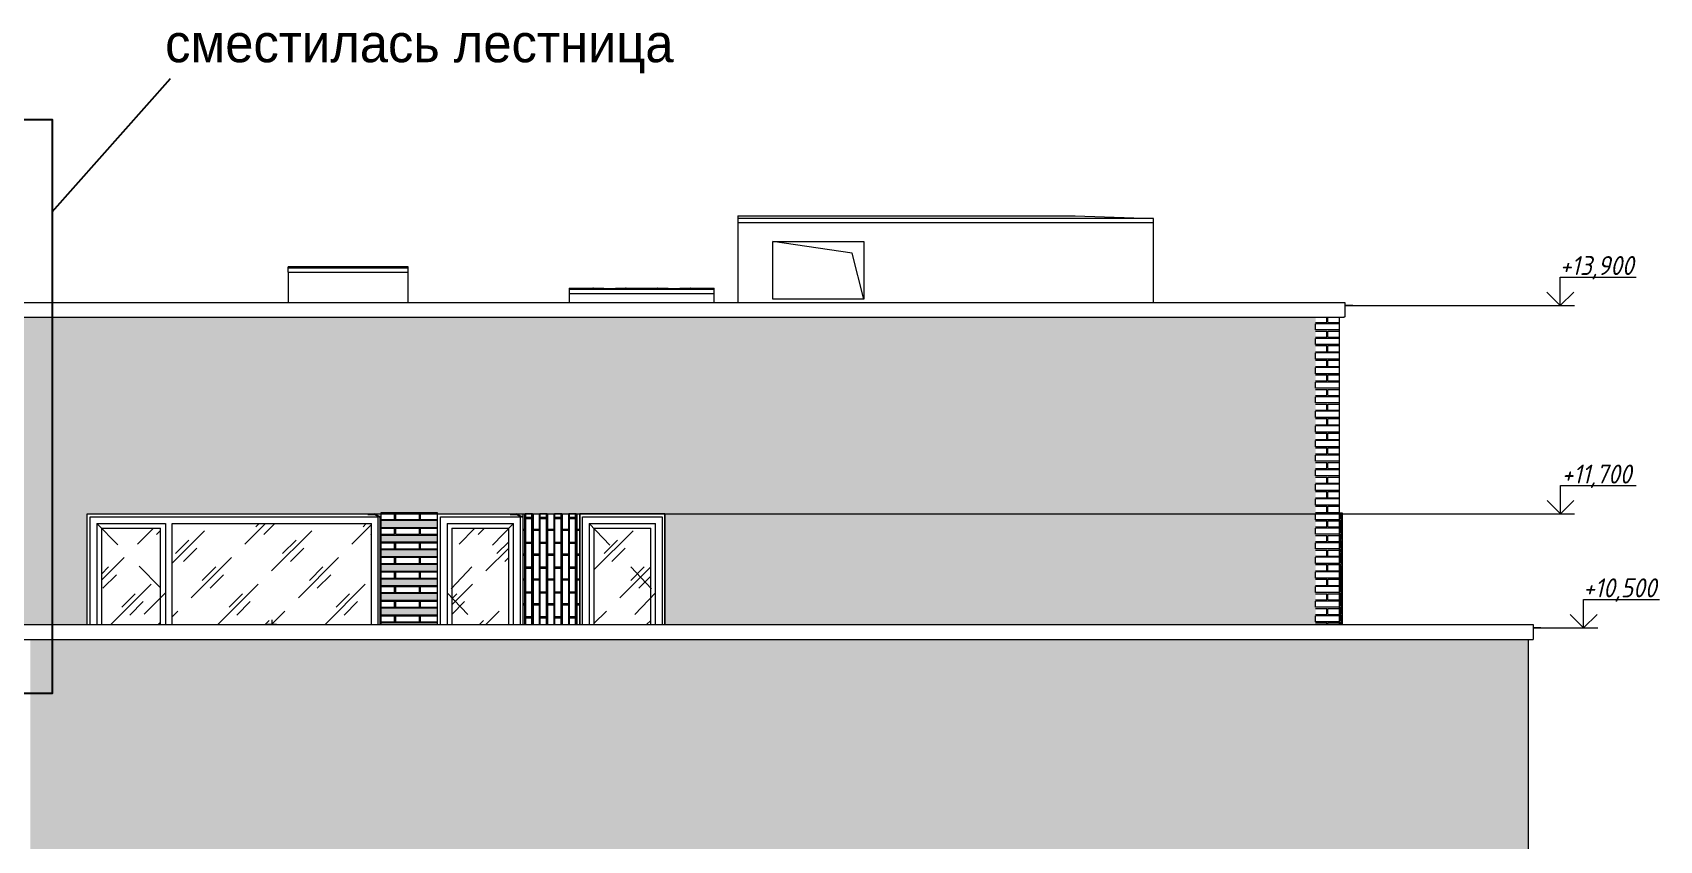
# Model space of a CAD drawing. Header units: millimetres. Extents: x 3914 to 319671, y -18248 to 19136.
# Drawn here: x 302488 to 319667, y 8256 to 16779 of the extents above; entities that cross this region are included whole.
import ezdxf

# ---------------------------------------------------------------- set-up
doc = ezdxf.new("R2010")
doc.units = ezdxf.units.MM
doc.linetypes.add('Штрих', pattern=[635, 317.5, -317.5])
for name, color, linetype, lineweight in [('A-DETL-2', 7, 'Continuous', 5), ('A-GENM', 7, 'Continuous', 9), ('A-GLAZ', 7, 'Continuous', 9), ('A-GLAZ-1', 7, 'Continuous', 5), ('A-GLAZ-2', 7, 'Штрих', 5), ('A-ROOF', 7, 'Continuous', 9), ('A-WALL', 7, 'Continuous', 5), ('A-WALL-PATT', 7, 'Continuous', 5), ('G-ANNO-DIMS', 7, 'Continuous', 9), ('G-ANNO-DIMS-1', 7, 'Continuous', 20), ('I-WALL', 7, 'Continuous', 5)]:
    doc.layers.add(name, color=color, linetype=linetype, lineweight=lineweight)
doc.styles.add('ISOCPEUR_I_3', font='isocpeui.ttf', dxfattribs={"width": 0.9, "height": 200})
pattern_1 = [(180, (316285.92, 8471), (-2e-14, -154), [125, -137]), (90, (316285.92, 8406), (-262, 2e-14), [65, -89]), (180, (316285.92, 8406), (-2e-14, -154), [125, -137]), (90, (316297.92, 8406), (-262, 2e-14), [65, -89]), (180, (316422.92, 8406), (-2e-14, -154), [125, -137]), (180, (316422.92, 8471), (-2e-14, -154), [125, -137]), (90, (316166.92, 8483), (-262, 2e-14), [65, -89]), (90, (316416.92, 8483), (-262, 2e-14), [65, -89]), (0, (316166.92, 8483), (0, -154), [250, -12]), (0, (316166.92, 8548), (0, -154), [250, -12])]
pattern_2 = [(45, (-39007.8, 1300), (-282.8427, 282.8427), [200, -600]), (45, (-39207.8, 1200), (-282.8427, 282.8427), [600, -200]), (45, (-38807.8, 1100), (-282.8427, 282.8427), [200, -600])]
pattern_3 = [(180, (315245.2, 8478.54), (-2e-14, -154), [125, -137]), (90, (315245.2, 8413.54), (-262, 2e-14), [65, -89]), (180, (315245.2, 8413.54), (-2e-14, -154), [125, -137]), (90, (315257.2, 8413.54), (-262, 2e-14), [65, -89]), (180, (315382.2, 8413.54), (-2e-14, -154), [125, -137]), (180, (315382.2, 8478.54), (-2e-14, -154), [125, -137]), (90, (315126.2, 8490.54), (-262, 2e-14), [65, -89]), (90, (315376.2, 8490.54), (-262, 2e-14), [65, -89]), (0, (315126.2, 8490.54), (0, -154), [250, -12]), (0, (315126.2, 8555.54), (0, -154), [250, -12])]

# ---------------------------------------------------------------- blocks, each defined once
blk = doc.blocks.new('парапет - парапет-18575254-АР2_ТР1_Фасад ___-1')
at = {"layer": 'A-GENM'}
for p, q in [((-13860, 13930), (418, 13930)), ((418, 13930), (418, 13783)), ((-13860, 13776), (411, 13776))]:
    blk.add_line(p, q, dxfattribs=at)
blk.add_open_spline([(418, 13783), (418, 13782), (418, 13781), (417, 13780), (417, 13779), (416, 13778), (416, 13778), (415, 13777), (414, 13777), (414, 13776), (413, 13776), (412, 13776), (411, 13776), (411, 13776), (410, 13776)], degree=3, knots=[0, 0, 0, 0, 0.1111111, 0.2222222, 0.2777778, 0.3333333, 0.3888889, 0.4444444, 0.5, 0.5555556, 0.6111111, 0.6666667, 0.7222222, 0.7777778, 0.7777778, 0.7777778, 0.7777778], dxfattribs=at)
blk.add_open_spline([(412, 13776), (412, 13776), (411, 13776), (411, 13776), (410, 13776)], degree=3, dxfattribs=at)
blk = doc.blocks.new('парапет1 - парапет-18629556-АР2_ТР1_Фасад ___-1')
at = {"layer": 'A-GENM'}
for p, q in [((2411, 10530), (-33928, 10530)), ((2411, 10384), (2411, 10530)), ((-33921, 10377), (2404, 10377))]:
    blk.add_line(p, q, dxfattribs=at)
blk.add_open_spline([(2403, 10377), (2404, 10377), (2404, 10377), (2405, 10377), (2406, 10377), (2407, 10377), (2407, 10378), (2408, 10378), (2409, 10379), (2409, 10379), (2410, 10380), (2410, 10381), (2411, 10382), (2411, 10383), (2411, 10384)], degree=3, knots=[0.2222222, 0.2222222, 0.2222222, 0.2222222, 0.2777778, 0.3333333, 0.3888889, 0.4444444, 0.5, 0.5555556, 0.6111111, 0.6666667, 0.7222222, 0.7777778, 0.8888889, 1, 1, 1, 1], dxfattribs=at)
blk.add_open_spline([(2403, 10377), (2404, 10377), (2404, 10377), (2405, 10377), (2405, 10377)], degree=3, dxfattribs=at)
blk = doc.blocks.new('Окно_СКБ_2Ст_БезПР - ОК-27__3100х2350_h_-34001862-АР2_ТР1_Фасад ___-1')
at = {"layer": 'A-GLAZ-1'}
h = blk.add_hatch(dxfattribs=at)
h.set_pattern_fill('FP_116', color=256, style=0, pattern_type=2)
h.set_pattern_definition(pattern_2)
h.paths.add_polyline_path([(-12085, 10530), (-12085, 11550), (-12710, 11550), (-12710, 10530), (-12395, 10530)], flags=0)
h = blk.add_hatch(dxfattribs=at)
h.set_pattern_fill('FP_116', color=256, style=0, pattern_type=2)
h.set_pattern_definition(pattern_2)
h.paths.add_polyline_path([(-10479, 10530), (-9860, 10530), (-9860, 11600), (-11965, 11600), (-11965, 10530), (-10862, 10530)], flags=0)
for p, q in [((-12830, 10530), (-12830, 11670)), ((-12830, 11670), (-9790, 11670)), ((-12760, 11600), (-12760, 10530)), ((-12760, 11600), (-12035, 11600)), ((-12710, 11550), (-12710, 10530)), ((-12710, 11550), (-12085, 11550)), ((-12085, 10530), (-12085, 11550)), ((-12035, 11600), (-12035, 10530)), ((-11965, 10530), (-11965, 11600)), ((-11965, 11600), (-9860, 11600)), ((-9860, 10530), (-9860, 11600)), ((-9790, 11670), (-9790, 10530)), ((-10862, 10535), (-10962, 10535)), ((-10912, 10585), (-10912, 10530))]:
    blk.add_line(p, q, dxfattribs=at)
at = {"layer": 'A-GLAZ-2'}
for p, q in [((-12760, 11600), (-12035, 10868)), ((-12035, 10868), (-12369, 10530))]:
    blk.add_line(p, q, dxfattribs=at)
blk = doc.blocks.new('Окно_СКБ_1Ст_БезПР - ОК-26__л__900х2350_h_зеркально ДУ-37132556-АР2_ТР1_Фасад ___-1')
at = {"layer": 'A-GLAZ-1'}
h = blk.add_hatch(dxfattribs=at)
h.set_pattern_fill('FP_116', color=256, style=0, pattern_type=2)
h.set_pattern_definition(pattern_2)
h.paths.add_polyline_path([(-8947, 10530), (-8410, 10530), (-8410, 11550), (-9010, 11550), (-9010, 10530)], flags=0)
for p, q in [((-9130, 10530), (-9130, 11670)), ((-9130, 11670), (-8290, 11670)), ((-9060, 11600), (-9060, 10530)), ((-9060, 11600), (-8360, 11600)), ((-9010, 11550), (-9010, 10530)), ((-9010, 11550), (-8410, 11550)), ((-8410, 10530), (-8410, 11550)), ((-8360, 10530), (-8360, 11600)), ((-8290, 11670), (-8290, 10530))]:
    blk.add_line(p, q, dxfattribs=at)
at = {"layer": 'A-GLAZ-2'}
for p, q in [((-8360, 11600), (-9060, 10868)), ((-9060, 10868), (-8737, 10530))]:
    blk.add_line(p, q, dxfattribs=at)
blk = doc.blocks.new('Окно_СКБ_1Ст_БезПР - ОК-26__900х2350_h_ ДУ-V270-АР2_ТР1_Фасад ___-1')
at = {"layer": 'A-GLAZ-1'}
h = blk.add_hatch(dxfattribs=at)
h.set_pattern_fill('FP_116', color=256, style=0, pattern_type=2)
h.set_pattern_definition(pattern_2)
h.paths.add_polyline_path([(-7032, 10530), (-6910, 10530), (-6910, 11550), (-7510, 11550), (-7510, 10530), (-7415, 10530)], flags=0)
for p, q in [((-7660, 11700), (-7660, 10530)), ((-6760, 11700), (-7660, 11700)), ((-6760, 10530), (-6760, 11700)), ((-7630, 10530), (-7630, 11670)), ((-7630, 11670), (-6790, 11670)), ((-7560, 11600), (-7560, 10530)), ((-7560, 11600), (-6860, 11600)), ((-7510, 11550), (-7510, 10530)), ((-7510, 11550), (-6910, 11550)), ((-6910, 10530), (-6910, 11550)), ((-6860, 10530), (-6860, 11600)), ((-6790, 11670), (-6790, 10530))]:
    blk.add_line(p, q, dxfattribs=at)
at = {"layer": 'A-GLAZ-2'}
for p, q in [((-7560, 11600), (-6860, 10868)), ((-6860, 10868), (-7183, 10530))]:
    blk.add_line(p, q, dxfattribs=at)
blk = doc.blocks.new('Фахверк_Влож_Полоса верхняя - Полоса верхняя_Фахверка-V321-АР2_ТР1_Фасад ___-1')
at = {"layer": 'A-GENM'}
for p, q in [((-8396, 11700), (-8396, 11695)), ((-8396, 11695), (-8327, 11695)), ((-8327, 11695), (-8276, 11670)), ((-8275, 11675), (-8326, 11700)), ((-8276, 11670), (-8260, 11670)), ((-8260, 11675), (-8275, 11675))]:
    blk.add_line(p, q, dxfattribs=at)
blk = doc.blocks.new('Фахверк_Влож_Уголок - Уголок_Фахверка-V322-АР2_ТР1_Фасад ___-1')
at = {"layer": 'A-GENM'}
for p, q in [((-9766, 11670), (-9760, 11670)), ((-9766, 10530), (-9766, 11670))]:
    blk.add_line(p, q, dxfattribs=at)
blk = doc.blocks.new('Фахверк_Влож_Полоса верхняя - Полоса верхняя_Фахверка-25545440-АР2_ТР1_Фасад ___-1')
at = {"layer": 'A-GENM'}
for p, q in [((-61196, 3300), (-61196, 3295)), ((-61196, 3295), (-61127, 3295)), ((-61127, 3295), (-61076, 3270)), ((-61075, 3275), (-61126, 3300)), ((-61076, 3270), (-61060, 3270)), ((-61060, 3275), (-61075, 3275))]:
    blk.add_line(p, q, dxfattribs=at)
blk = doc.blocks.new('AR_Отверстие прямоугольное _в стене__БезПР - AR_Отверстие прямоугольное _в стене__БезПР-35794897-АР2_ТР1_Фасад ___-1')
at = {"layer": 'A-GLAZ-1'}
for p, q in [((-4782, 14453), (-5620, 14575)), ((-4660, 13965), (-4782, 14453))]:
    blk.add_line(p, q, dxfattribs=at)
blk = doc.blocks.new('Высотные отметки - Стрелка_Верх-17668718-АР2_ТР1_Фасад ___-1')
at = {"layer": 'G-ANNO-DIMS'}
for p, q in [((2945, 7800), (3745, 7800)), ((2945, 7500), (2945, 7800)), ((2794, 7500), (3094, 7500))]:
    blk.add_line(p, q, dxfattribs=at)
at = {"layer": 'G-ANNO-DIMS-1'}
for q in [(2804, 7641), (3087, 7641)]:
    blk.add_line((2945, 7500), q, dxfattribs=at)

msp = doc.modelspace()

# ---------------------------------------------------------------- hatches: boundary and pattern name
at = {"layer": 'A-WALL-PATT'}
h = msp.add_hatch(dxfattribs=at)
h.set_pattern_fill('FP_114', color=256, style=0, pattern_type=2)
h.set_pattern_definition(pattern_1)
h.paths.add_polyline_path([(274015.9, 10131.7), (276041.2, 10131.7), (276761.5, 10721.7), (278061.9, 10720.9), (278780.6, 10131.7), (279615.9, 10131.7), (279615.9, 11700), (280515.9, 11700), (280515.9, 11712), (281865, 11712), (281865, 11635), (280515.9, 11635), (280515.9, 11555.1), (281865, 11555.1), (281865, 11478.1), (280515.9, 11478.1), (280515.9, 11401.1), (281865, 11401.1), (281865, 11324.1), (280515.9, 11324.1), (280515.9, 11247.1), (281865, 11247.1), (281865, 11170.1), (280515.9, 11170.1), (280515.9, 11093.1), (281865, 11093.1), (281865, 11016.1), (280515.9, 11016.1), (280515.9, 10941.1), (281865, 10941.1), (281865, 10864.1), (280515.9, 10864.1), (280515.9, 10787.1), (281865, 10787.1), (281865, 10710.1), (280515.9, 10710.1), (280515.9, 10632.5), (281865, 10632.5), (281865, 10555.5), (280515.9, 10555.5), (280515.9, 10479.1), (281865, 10479.1), (281865, 10402.1), (280515.9, 10402.1), (280515.9, 10324.9), (281865, 10324.9), (281865, 10247.9), (280515.9, 10247.9), (280515.9, 10170.9), (281865, 10170.9), (281865, 10131.7), (282065.9, 10131.7), (282065.9, 10377), (282002.3, 10377.4), (281999.6, 10379.4), (281998.1, 10382.4), (281997.9, 10384), (281997.9, 10529.7), (282915.9, 10529.7), (282915.9, 11700), (283815.9, 11700), (283815.9, 10529.7), (285877.9, 10529.7), (285877.9, 11238), (286653.9, 11238), (286653.9, 10529.7), (290282.9, 10529.7), (290282.9, 11238), (291358.9, 11238), (291358.9, 10529.7), (295899.9, 10529.7), (295899.9, 11238), (296675.9, 11238), (296675.9, 10529.7), (301265.9, 10529.7), (301265.9, 13776), (274015.9, 13776), (274015.9, 10313.2)], flags=0)
h.paths.add_polyline_path([(278006.6, 10131.7), (278006.6, 10185), (277430.9, 10185), (277430.9, 10131.7), (277865.7, 10131.7)], flags=0)
h.paths.add_polyline_path([(278530.9, 10131.7), (278717.5, 10131.7), (278530.9, 10284.7)], flags=0)
h.paths.add_polyline_path([(278490.9, 10131.7), (278490.9, 10317.5), (278046.6, 10681.7), (278046.9, 10224.7), (278160.4, 10131.7), (278440.3, 10131.7)], flags=0)
h.paths.add_polyline_path([(277390.9, 10131.7), (277390.9, 10185), (276815.2, 10185), (276815.2, 10131.7), (277291.1, 10131.7)], flags=0)
h.paths.add_polyline_path([(278046.6, 10131.7), (278097.3, 10131.7), (278046.6, 10173.3)], flags=0)
h.paths.add_polyline_path([(276775.2, 10131.7), (276775.2, 10173.3), (276724.5, 10131.7)], flags=0)
h.paths.add_polyline_path([(276104.3, 10131.7), (276290.9, 10131.7), (276290.9, 10284.7)], flags=0)
h.paths.add_polyline_path([(276330.9, 10131.7), (276661.4, 10131.7), (276775.2, 10225), (276774.1, 10680.8), (276330.9, 10316.8), (276330.9, 10310.9)], flags=0)
h.paths.add_polyline_path([(277430.9, 10225), (278006.6, 10225), (278006.6, 10681.7), (277430.9, 10681.7), (277430.9, 10313.2)], flags=0)
h.paths.add_polyline_path([(277291.1, 10225), (277390.9, 10225), (277390.9, 10681.7), (276815.2, 10681.7), (276815.2, 10225), (277165.9, 10225)], flags=0)
h.paths.add_polyline_path([(311575.6, 10529.7), (316035.9, 10529.7), (316035.9, 13776), (302065.9, 13776), (302065.9, 10529.7), (303065.9, 10529.7), (303065.9, 11700), (306165.9, 11700), (306165.9, 11712), (306765.9, 11712), (306765.9, 11700), (309165.9, 11700), (309165.9, 10529.7), (311192.5, 10529.7)], flags=0)
h.paths.add_polyline_path([(306165.9, 10529.7), (306765.9, 10529.7), (306765.9, 10555.5), (306165.9, 10555.5)], flags=0)
h.paths.add_polyline_path([(302002.9, 10529.7), (302002.9, 10721), (301328.9, 10721), (301328.9, 10529.7), (301998.9, 10529.7)], flags=0)
h.paths.add_polyline_path([(306165.9, 10632.5), (306765.9, 10632.5), (306765.9, 10710.1), (306165.9, 10710.1), (306165.9, 10690.1)], flags=0)
h.paths.add_polyline_path([(301998.9, 10739), (302002.9, 10739), (302002.9, 11021), (301328.9, 11021), (301328.9, 10739), (301615.8, 10739)], flags=0)
h.paths.add_polyline_path([(306165.9, 10787.1), (306765.9, 10787.1), (306765.9, 10864.1), (306165.9, 10864.1)], flags=0)
h.paths.add_polyline_path([(306165.9, 10941.1), (306765.9, 10941.1), (306765.9, 11016.1), (306165.9, 11016.1)], flags=0)
h.paths.add_polyline_path([(301998.9, 11039), (302002.9, 11039), (302002.9, 11321), (301328.9, 11321), (301328.9, 11039), (301615.8, 11039)], flags=0)
h.paths.add_polyline_path([(306165.9, 11093.1), (306765.9, 11093.1), (306765.9, 11170.1), (306165.9, 11170.1)], flags=0)
h.paths.add_polyline_path([(306650.3, 11247.1), (306765.9, 11247.1), (306765.9, 11324.1), (306165.9, 11324.1), (306165.9, 11247.1)], flags=0)
h.paths.add_polyline_path([(301615.8, 11339), (302002.9, 11339), (302002.9, 11621), (301328.9, 11621), (301328.9, 11339), (301615.2, 11339)], flags=0)
h.paths.add_polyline_path([(306765.9, 11401.1), (306765.9, 11478.1), (306165.9, 11478.1), (306165.9, 11401.1), (306689.6, 11401.1)], flags=0)
h.paths.add_polyline_path([(306728.9, 11555.1), (306765.9, 11555.1), (306765.9, 11635), (306165.9, 11635), (306165.9, 11555.1)], flags=0)
h.paths.add_polyline_path([(301998.9, 11639), (302002.9, 11639), (302002.9, 11921), (301328.9, 11921), (301328.9, 11639), (301615.8, 11639)], flags=0)
h.paths.add_polyline_path([(302002.9, 11939), (302002.9, 12221), (301328.9, 12221), (301328.9, 11939), (301998.9, 11939)], flags=0)
h.paths.add_polyline_path([(301328.9, 12239), (302002.9, 12239), (302002.9, 12521), (301328.9, 12521)], flags=0)
h.paths.add_polyline_path([(301615.8, 12539), (302002.9, 12539), (302002.9, 12821), (301328.9, 12821), (301328.9, 12539)], flags=0)
h.paths.add_polyline_path([(301615.8, 12839), (302002.9, 12839), (302002.9, 13121), (301328.9, 13121), (301328.9, 12839)], flags=0)
h.paths.add_polyline_path([(301328.9, 13139), (302002.9, 13139), (302002.9, 13421), (301328.9, 13421), (301328.9, 13328.8)], flags=0)
h.paths.add_polyline_path([(301998.9, 13439), (302002.9, 13439), (302002.9, 13721), (301328.9, 13721), (301328.9, 13439), (301615.8, 13439)], flags=0)
h.paths.add_polyline_path([(301998.9, 13739), (302002.9, 13739), (302002.9, 13776), (301328.9, 13776), (301328.9, 13739), (301615.8, 13739)], flags=0)
h = msp.add_hatch(dxfattribs=at)
h.set_pattern_fill('FP_114', color=256, style=0, pattern_type=2)
h.set_pattern_definition(pattern_1)
h.paths.add_polyline_path([(316285.9, 10529.7), (316285.9, 13776), (316035.9, 13776), (316035.9, 10529.7), (316212, 10529.7)], flags=0)
h = msp.add_hatch(dxfattribs=at)
h.set_pattern_fill('FP_156', color=256, style=0, pattern_type=2)
h.set_pattern_definition([(180, (305655.71, 8394.12), (-2e-14, -154), [125, -137]), (90, (305655.7, 8329.12), (-262, 2e-14), [65, -89]), (180, (305655.71, 8329.12), (-2e-14, -154), [125, -137]), (90, (305667.7, 8329.12), (-262, 2e-14), [65, -89]), (180, (305792.71, 8329.12), (-2e-14, -154), [125, -137]), (180, (305792.71, 8394.12), (-2e-14, -154), [125, -137]), (90, (305536.7, 8406.12), (-262, 2e-14), [65, -89]), (90, (305786.7, 8406.12), (-262, 2e-14), [65, -89]), (0, (305536.71, 8406.12), (0, -154), [250, -12]), (0, (305536.71, 8471.12), (0, -154), [250, -12])])
h.paths.add_polyline_path([(306165.9, 10555.5), (306765.9, 10555.5), (306765.9, 10632.5), (306165.9, 10632.5)], flags=0)
h.paths.add_polyline_path([(306165.9, 10710.1), (306765.9, 10710.1), (306765.9, 10787.1), (306165.9, 10787.1)], flags=0)
h.paths.add_polyline_path([(306165.9, 10864.1), (306765.9, 10864.1), (306765.9, 10941.1), (306165.9, 10941.1)], flags=0)
h.paths.add_polyline_path([(306595.7, 11016.1), (306765.9, 11016.1), (306765.9, 11093.1), (306165.9, 11093.1), (306165.9, 11016.1), (306591.3, 11016.1)], flags=0)
h.paths.add_polyline_path([(306765.9, 11170.1), (306765.9, 11247.1), (306165.9, 11247.1), (306165.9, 11170.1), (306630.6, 11170.1)], flags=0)
h.paths.add_polyline_path([(306670, 11324.1), (306765.9, 11324.1), (306765.9, 11401.1), (306165.9, 11401.1), (306165.9, 11324.1)], flags=0)
h.paths.add_polyline_path([(306165.9, 11478.1), (306765.9, 11478.1), (306765.9, 11555.1), (306165.9, 11555.1)], flags=0)
h.paths.add_polyline_path([(306165.9, 11635), (306765.9, 11635), (306765.9, 11712), (306165.9, 11712), (306165.9, 11700)], flags=0)
h = msp.add_hatch(dxfattribs=at)
h.set_pattern_fill('FP_158', color=256, style=0, pattern_type=2)
h.set_pattern_definition([(270, (310698.84, 19647.33), (154, 9e-15), [125, -137]), (180, (310763.84, 19647.33), (-3e-14, -262), [65, -89]), (270, (310763.84, 19647.33), (154, 9e-15), [125, -137]), (180, (310763.84, 19659.33), (-3e-14, -262), [65, -89]), (270, (310763.84, 19784.33), (154, 9e-15), [125, -137]), (270, (310698.84, 19784.33), (154, 9e-15), [125, -137]), (180, (310686.84, 19528.33), (-3e-14, -262), [65, -89]), (180, (310686.84, 19778.33), (-3e-14, -262), [65, -89]), (90, (310686.84, 19528.33), (154, -9e-15), [250, -12]), (90, (310621.84, 19528.33), (154, -9e-15), [250, -12])])
h.paths.add_polyline_path([(307665.9, 10529.7), (307690.5, 10529.7), (307690.5, 11700), (307665.9, 11700), (307665.9, 10690.1)], flags=0)
h.paths.add_polyline_path([(308265.9, 10529.7), (308265.9, 11700), (308229.5, 11700), (308229.5, 10529.7)], flags=0)
h.paths.add_polyline_path([(307767.5, 10529.7), (307844.5, 10529.7), (307844.5, 11700), (307767.5, 11700), (307767.5, 10690.1)], flags=0)
h.paths.add_polyline_path([(307921.5, 10529.7), (307998.5, 10529.7), (307998.5, 11700), (307921.5, 11700), (307921.5, 10690.1)], flags=0)
h.paths.add_polyline_path([(308075.5, 10529.7), (308152.5, 10529.7), (308152.5, 11700), (308075.5, 11700), (308075.5, 10690.1)], flags=0)
h = msp.add_hatch(dxfattribs=at)
h.set_pattern_fill('FP_157', color=256, style=0, pattern_type=2)
h.set_pattern_definition([(270, (308388.92, 9422.99), (154, 9e-15), [125, -137]), (180, (308453.92, 9422.99), (3e-14, -262), [65, -89]), (270, (308453.92, 9422.99), (154, 9e-15), [125, -137]), (180, (308453.92, 9434.99), (3e-14, -262), [65, -89]), (270, (308453.92, 9559.99), (154, 9e-15), [125, -137]), (270, (308388.92, 9559.99), (154, 9e-15), [125, -137]), (180, (308376.92, 9303.99), (3e-14, -262), [65, -89]), (180, (308376.92, 9553.99), (3e-14, -262), [65, -89]), (90, (308376.92, 9303.99), (154, -9e-15), [250, -12]), (90, (308311.92, 9303.99), (154, -9e-15), [250, -12])])
h.paths.add_polyline_path([(307690.5, 10529.7), (307767.5, 10529.7), (307767.5, 11700), (307690.5, 11700), (307690.5, 10690.1)], flags=0)
h.paths.add_polyline_path([(308152.5, 10529.7), (308229.5, 10529.7), (308229.5, 11700), (308152.5, 11700), (308152.5, 10690.1)], flags=0)
h.paths.add_polyline_path([(307921.5, 10529.7), (307921.5, 11700), (307844.5, 11700), (307844.5, 10529.7), (307882.9, 10529.7)], flags=0)
h.paths.add_polyline_path([(307998.5, 10529.7), (308075.5, 10529.7), (308075.5, 11700), (307998.5, 11700), (307998.5, 10690.1)], flags=0)
h = msp.add_hatch(dxfattribs=at)
h.set_pattern_fill('FP_136', color=256, style=0, pattern_type=2)
h.set_pattern_definition(pattern_3)
h.paths.add_polyline_path([(316315.9, 11634), (316315.9, 11711), (316285.9, 11711), (316285.9, 11634)], flags=0)
h = msp.add_hatch(dxfattribs=at)
h.set_pattern_fill('FP_165', color=256, style=0, pattern_type=2)
h.set_pattern_definition([(270, (318158.55, 11157.63), (154, 9e-15), [125, -137]), (180, (318223.55, 11157.63), (-3e-14, -262), [65, -89]), (270, (318223.55, 11157.63), (154, 9e-15), [125, -137]), (180, (318223.55, 11169.63), (-3e-14, -262), [65, -89]), (270, (318223.55, 11294.63), (154, 9e-15), [125, -137]), (270, (318158.55, 11294.63), (154, 9e-15), [125, -137]), (180, (318146.55, 11038.63), (-3e-14, -262), [65, -89]), (180, (318146.55, 11288.63), (-3e-14, -262), [65, -89]), (90, (318146.55, 11038.63), (154, -9e-15), [250, -12]), (90, (318081.55, 11038.63), (154, -9e-15), [250, -12])])
h.paths.add_polyline_path([(316285.9, 10529.7), (316315.9, 10529.7), (316315.9, 10556), (316285.9, 10556)], flags=0)
h.paths.add_polyline_path([(316285.9, 10633), (316315.9, 10633), (316315.9, 10710), (316285.9, 10710), (316285.9, 10690.1)], flags=0)
h.paths.add_polyline_path([(316315.9, 10787), (316315.9, 10864), (316285.9, 10864), (316285.9, 10787)], flags=0)
h.paths.add_polyline_path([(316285.9, 10941), (316315.9, 10941), (316315.9, 11018), (316285.9, 11018)], flags=0)
h.paths.add_polyline_path([(316285.9, 11095), (316315.9, 11095), (316315.9, 11172), (316285.9, 11172)], flags=0)
h.paths.add_polyline_path([(316285.9, 11249), (316315.9, 11249), (316315.9, 11326), (316285.9, 11326)], flags=0)
h.paths.add_polyline_path([(316315.9, 11403), (316315.9, 11480), (316285.9, 11480), (316285.9, 11403)], flags=0)
h.paths.add_polyline_path([(316285.9, 11557), (316315.9, 11557), (316315.9, 11634), (316285.9, 11634)], flags=0)
h = msp.add_hatch(dxfattribs=at)
h.set_pattern_fill('FP_136', color=256, style=0, pattern_type=2)
h.set_pattern_definition(pattern_3)
h.paths.add_polyline_path([(316315.9, 11480), (316315.9, 11557), (316285.9, 11557), (316285.9, 11480)], flags=0)
h = msp.add_hatch(dxfattribs=at)
h.set_pattern_fill('FP_136', color=256, style=0, pattern_type=2)
h.set_pattern_definition(pattern_3)
h.paths.add_polyline_path([(316315.9, 11326), (316315.9, 11403), (316285.9, 11403), (316285.9, 11326)], flags=0)
h = msp.add_hatch(dxfattribs=at)
h.set_pattern_fill('FP_136', color=256, style=0, pattern_type=2)
h.set_pattern_definition(pattern_3)
h.paths.add_polyline_path([(316315.9, 11172), (316315.9, 11249), (316285.9, 11249), (316285.9, 11172)], flags=0)
h = msp.add_hatch(dxfattribs=at)
h.set_pattern_fill('FP_136', color=256, style=0, pattern_type=2)
h.set_pattern_definition(pattern_3)
h.paths.add_polyline_path([(316285.9, 11018), (316315.9, 11018), (316315.9, 11095), (316285.9, 11095), (316285.9, 11067.1)], flags=0)
h = msp.add_hatch(dxfattribs=at)
h.set_pattern_fill('FP_136', color=256, style=0, pattern_type=2)
h.set_pattern_definition(pattern_3)
h.paths.add_polyline_path([(316315.9, 10864), (316315.9, 10941), (316285.9, 10941), (316285.9, 10864)], flags=0)
h = msp.add_hatch(dxfattribs=at)
h.set_pattern_fill('FP_136', color=256, style=0, pattern_type=2)
h.set_pattern_definition(pattern_3)
h.paths.add_polyline_path([(316315.9, 10710), (316315.9, 10787), (316285.9, 10787), (316285.9, 10710)], flags=0)
h = msp.add_hatch(dxfattribs=at)
h.set_pattern_fill('FP_136', color=256, style=0, pattern_type=2)
h.set_pattern_definition(pattern_3)
h.paths.add_polyline_path([(316315.9, 10556), (316315.9, 10633), (316285.9, 10633), (316285.9, 10556)], flags=0)
h = msp.add_hatch(dxfattribs=at)
h.set_pattern_fill('FP_123', color=256, style=0, pattern_type=2)
h.set_pattern_definition([(180, (302590.67, 4271), (-2e-14, -154), [125, -137]), (90, (302590.67, 4206), (-262, 2e-14), [65, -89]), (180, (302590.67, 4206), (-2e-14, -154), [125, -137]), (90, (302602.67, 4206), (-262, 2e-14), [65, -89]), (180, (302727.67, 4206), (-2e-14, -154), [125, -137]), (180, (302727.67, 4271), (-2e-14, -154), [125, -137]), (90, (302471.67, 4283), (-262, 2e-14), [65, -89]), (90, (302721.67, 4283), (-262, 2e-14), [65, -89]), (0, (302471.67, 4283), (0, -154), [250, -12]), (0, (302471.67, 4348), (0, -154), [250, -12])])
h.paths.add_polyline_path([(302465.7, 7500), (318285.9, 7500), (318285.9, 10377), (302465.7, 10377), (302465.7, 8051.4)], flags=0)

# ---------------------------------------------------------------- linework, layer by layer
at = {"color": 1}
msp.add_line((302696, 14889), (303945, 16295), dxfattribs=at)
msp.add_lwpolyline([(300320, 15863), (302696, 15863), (302696, 9806), (300320, 9806)], close=True, dxfattribs=at)
at = {"layer": 'A-DETL-2'}
for p, q in [((316344, 13900), (316484, 13900)), ((318337, 10499.7), (318537, 10499.7))]:
    msp.add_line(p, q, dxfattribs=at)
at = {"layer": 'A-ROOF'}
for p, q in [((309935.9, 14843.9), (309935.9, 14775)), ((309935.9, 14843.9), (313495.9, 14843.9)), ((314325.9, 14819), (309935.9, 14819)), ((309935.9, 14775), (314325.9, 14775)), ((313495.9, 14843.9), (314325.9, 14819)), ((314325.9, 14775), (314325.9, 14819)), ((305185.9, 14250), (305185.9, 14309.1)), ((306455.9, 14309.1), (305185.9, 14309.1)), ((306455.9, 14294), (305185.9, 14294)), ((306455.9, 14250), (306455.9, 14309.1)), ((305185.9, 14250), (306455.9, 14250)), ((308155.9, 14082.2), (308155.9, 14025)), ((308155.9, 14082.2), (308405.9, 14082.2)), ((309685.9, 14069), (308155.9, 14069)), ((308155.9, 14025), (309685.9, 14025)), ((308755.9, 14082.2), (309085.9, 14082.2)), ((309435.9, 14082.2), (309685.9, 14082.2)), ((309685.9, 14025), (309685.9, 14082.2))]:
    msp.add_line(p, q, dxfattribs=at)
at = {"layer": 'A-ROOF', "flags": 128}
for points in [[(308755.9, 14082.2), (308750.8, 14080.9), (308735.9, 14079.8), (308711.9, 14078.7), (308680.3, 14077.9), (308643, 14077.3), (308602, 14077), (308559.8, 14077), (308518.9, 14077.3), (308481.5, 14077.9), (308449.9, 14078.7), (308426, 14079.8), (308411, 14080.9), (308405.9, 14082.2)], [(309435.9, 14082.2), (309430.8, 14080.9), (309415.9, 14079.8), (309391.9, 14078.7), (309360.3, 14077.9), (309323, 14077.3), (309282, 14077), (309239.8, 14077), (309198.9, 14077.3), (309161.5, 14077.9), (309129.9, 14078.7), (309106, 14079.8), (309091, 14080.9), (309085.9, 14082.2)]]:
    msp.add_lwpolyline(points, dxfattribs=at)
at = {"layer": 'A-WALL'}
for p, q in [((309935.9, 14775), (309935.9, 13930)), ((314325.9, 13930), (314325.9, 14775)), ((310305.9, 13965), (310305.9, 14575)), ((310305.9, 14575), (311265.9, 14575)), ((311265.9, 14575), (311265.9, 13965)), ((305185.9, 14250), (305185.9, 13930)), ((306455.9, 13930), (306455.9, 14250)), ((308155.9, 14025), (308155.9, 13930)), ((309685.9, 13930), (309685.9, 14025)), ((311265.9, 13965), (310305.9, 13965)), ((316285.9, 13776), (316285.9, 10529.7)), ((303065.9, 10529.7), (303065.9, 11700)), ((303065.9, 11700), (306165.9, 11700)), ((306765.9, 11700), (307665.9, 11700)), ((307665.9, 11700), (307665.9, 10529.7)), ((308265.9, 11700), (309165.9, 11700)), ((308265.9, 10529.7), (308265.9, 11700)), ((309165.9, 11700), (309165.9, 10529.7)), ((306165.9, 11635), (306165.9, 11555.1)), ((306765.9, 11555.1), (306765.9, 11635)), ((306165.9, 11478.1), (306165.9, 11401.1)), ((306765.9, 11401.1), (306765.9, 11478.1)), ((306165.9, 11324.1), (306165.9, 11247.1)), ((306165.9, 11170.1), (306165.9, 11093.1)), ((306765.9, 11247.1), (306765.9, 11324.1)), ((306765.9, 11093.1), (306765.9, 11170.1)), ((306165.9, 11016.1), (306165.9, 10941.1)), ((306765.9, 10941.1), (306765.9, 11016.1)), ((306165.9, 10864.1), (306165.9, 10787.1)), ((306765.9, 10787.1), (306765.9, 10864.1)), ((306165.9, 10710.1), (306165.9, 10632.5)), ((306765.9, 10632.5), (306765.9, 10710.1)), ((306165.9, 10555.5), (306165.9, 10529.7)), ((306765.9, 10529.7), (306765.9, 10555.5)), ((318285.9, 7500), (318285.9, 10377))]:
    msp.add_line(p, q, dxfattribs=at)
at = {"layer": 'G-ANNO-DIMS'}
for p, q in [((316342.1, 13900), (318620.8, 13900)), ((316430.2, 13900), (316342.1, 13900)), ((305331.5, 11700), (318622.9, 11700)), ((318337.1, 10499.7), (318867.2, 10499.7)), ((318415, 10499.7), (318337.1, 10499.7))]:
    msp.add_line(p, q, dxfattribs=at)
at = {"layer": 'I-WALL'}
for p, q in [((306765.9, 11712), (306165.9, 11712)), ((306165.9, 11712), (306165.9, 11635)), ((306765.9, 11635), (306765.9, 11712)), ((307767.5, 11700), (307690.5, 11700)), ((307690.5, 11700), (307690.5, 10529.7)), ((307767.5, 10529.7), (307767.5, 11700)), ((307921.5, 11700), (307844.5, 11700)), ((307844.5, 11700), (307844.5, 10529.7)), ((307921.5, 10529.7), (307921.5, 11700)), ((308075.5, 11700), (307998.5, 11700)), ((307998.5, 11700), (307998.5, 10529.7)), ((308075.5, 10529.7), (308075.5, 11700)), ((308229.5, 11700), (308152.5, 11700)), ((308152.5, 11700), (308152.5, 10529.7)), ((308229.5, 10529.7), (308229.5, 11700)), ((316285.9, 11711), (316315.9, 11711)), ((316315.9, 11711), (316315.9, 11634)), ((306165.9, 11635), (306765.9, 11635)), ((306765.9, 11555.1), (306165.9, 11555.1)), ((306165.9, 11555.1), (306165.9, 11478.1)), ((306765.9, 11478.1), (306765.9, 11555.1)), ((316315.9, 11634), (316285.9, 11634)), ((316285.9, 11557), (316315.9, 11557)), ((316315.9, 11634), (316315.9, 11557)), ((316315.9, 11557), (316315.9, 11480)), ((306165.9, 11478.1), (306765.9, 11478.1)), ((306765.9, 11401.1), (306165.9, 11401.1)), ((306165.9, 11401.1), (306165.9, 11324.1)), ((306765.9, 11324.1), (306765.9, 11401.1)), ((316315.9, 11480), (316285.9, 11480)), ((316285.9, 11403), (316315.9, 11403)), ((316315.9, 11480), (316315.9, 11403)), ((316315.9, 11403), (316315.9, 11326)), ((306165.9, 11324.1), (306765.9, 11324.1)), ((306765.9, 11247.1), (306165.9, 11247.1)), ((306165.9, 11247.1), (306165.9, 11170.1)), ((306165.9, 11170.1), (306765.9, 11170.1)), ((306765.9, 11170.1), (306765.9, 11247.1)), ((316315.9, 11326), (316285.9, 11326)), ((316285.9, 11249), (316315.9, 11249)), ((316315.9, 11172), (316285.9, 11172)), ((316315.9, 11326), (316315.9, 11249)), ((316315.9, 11249), (316315.9, 11172)), ((316315.9, 11172), (316315.9, 11095)), ((306765.9, 11093.1), (306165.9, 11093.1)), ((306165.9, 11093.1), (306165.9, 11016.1)), ((306165.9, 11016.1), (306765.9, 11016.1)), ((306765.9, 11016.1), (306765.9, 11093.1)), ((316285.9, 11095), (316315.9, 11095)), ((316315.9, 11018), (316285.9, 11018)), ((316315.9, 11095), (316315.9, 11018)), ((316315.9, 11018), (316315.9, 10941)), ((306765.9, 10941.1), (306165.9, 10941.1)), ((306165.9, 10941.1), (306165.9, 10864.1)), ((306165.9, 10864.1), (306765.9, 10864.1)), ((306765.9, 10864.1), (306765.9, 10941.1)), ((316285.9, 10941), (316315.9, 10941)), ((316315.9, 10864), (316285.9, 10864)), ((316315.9, 10941), (316315.9, 10864)), ((316315.9, 10864), (316315.9, 10787)), ((306765.9, 10787.1), (306165.9, 10787.1)), ((306165.9, 10787.1), (306165.9, 10710.1)), ((306165.9, 10710.1), (306765.9, 10710.1)), ((306765.9, 10710.1), (306765.9, 10787.1)), ((316285.9, 10787), (316315.9, 10787)), ((316315.9, 10710), (316285.9, 10710)), ((316315.9, 10787), (316315.9, 10710)), ((316315.9, 10710), (316315.9, 10633)), ((306765.9, 10632.5), (306165.9, 10632.5)), ((306165.9, 10632.5), (306165.9, 10555.5)), ((306165.9, 10555.5), (306765.9, 10555.5)), ((306765.9, 10555.5), (306765.9, 10632.5)), ((316285.9, 10633), (316315.9, 10633)), ((316315.9, 10556), (316285.9, 10556)), ((316315.9, 10633), (316315.9, 10556)), ((316315.9, 10556), (316315.9, 10529.7))]:
    msp.add_line(p, q, dxfattribs=at)

# ---------------------------------------------------------------- block references
at = {"layer": 'A-GENM'}
for name, p in [('парапет - парапет-18575254-АР2_ТР1_Фасад ___-1', (315925.9, 0)), ('Фахверк_Влож_Полоса верхняя - Полоса верхняя_Фахверка-25545440-АР2_ТР1_Фасад ___-1', (367225.9, 8400)), ('Фахверк_Влож_Полоса верхняя - Полоса верхняя_Фахверка-V321-АР2_ТР1_Фасад ___-1', (315925.9, 0)), ('Фахверк_Влож_Уголок - Уголок_Фахверка-V322-АР2_ТР1_Фасад ___-1', (315925.9, 0)), ('парапет1 - парапет-18629556-АР2_ТР1_Фасад ___-1', (315925.9, 0))]:
    msp.add_blockref(name, p, dxfattribs=at)
at = {"layer": 'A-GLAZ'}
for name in ['AR_Отверстие прямоугольное _в стене__БезПР - AR_Отверстие прямоугольное _в стене__БезПР-35794897-АР2_ТР1_Фасад ___-1', 'Окно_СКБ_1Ст_БезПР - ОК-26__900х2350_h_ ДУ-V270-АР2_ТР1_Фасад ___-1', 'Окно_СКБ_2Ст_БезПР - ОК-27__3100х2350_h_-34001862-АР2_ТР1_Фасад ___-1', 'Окно_СКБ_1Ст_БезПР - ОК-26__л__900х2350_h_зеркально ДУ-37132556-АР2_ТР1_Фасад ___-1']:
    msp.add_blockref(name, (315925.9, 0), dxfattribs=at)
at = {"layer": 'G-ANNO-DIMS'}
for p in [(315675.3, 6400), (315677.5, 4200), (315921.7, 2999.7)]:
    msp.add_blockref('Высотные отметки - Стрелка_Верх-17668718-АР2_ТР1_Фасад ___-1', p, dxfattribs=at)

# ---------------------------------------------------------------- texts
at = {"color": 1, "insert": (303888, 16866), "char_height": 400, "attachment_point": 1}
msp.add_mtext_dynamic_manual_height_columns('сместилась лестница', width=24683, gutter_width=1, heights=[0], dxfattribs=at)
at = {"layer": 'G-ANNO-DIMS', "char_height": 200, "attachment_point": 1, "line_spacing_factor": 1.149209, "style": 'ISOCPEUR_I_3'}
for s, insert, width in [('+13,900', (318614.4, 14421.3), 951.33), ('+11,700', (318634.5, 12221.3), 908.305), ('+10,500', (318860.8, 11021), 951.33)]:
    msp.add_mtext(s, dxfattribs=dict(at, insert=insert, width=width))

doc.saveas('drawing.dxf')
